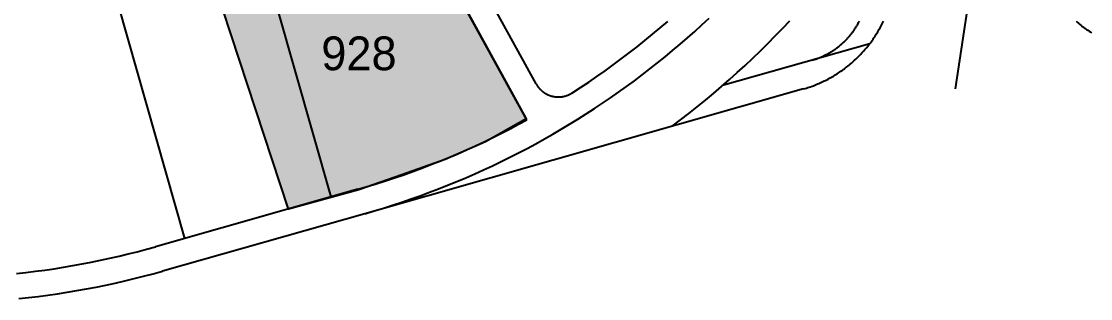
# Model space of a CAD drawing. Header units: metres. Extents: x 680594 to 684853, y 828874 to 830078.
# Drawn here: x 682151.9 to 682278.6, y 829483.5 to 829516.4 of the extents above; entities that cross this region are included whole.
import ezdxf
from ezdxf.enums import TextEntityAlignment as Align

# ---------------------------------------------------------------- set-up
doc = ezdxf.new("R2010")
doc.units = ezdxf.units.M
for name, color, linetype in [('PLOT_LINES', 7, 'Continuous'), ('PLOT_NUMBERS', 7, 'Continuous'), ('SELECTED_PLOTS', 3, 'Continuous')]:
    doc.layers.add(name, color=color, linetype=linetype)

msp = doc.modelspace()

# ---------------------------------------------------------------- hatches: boundary and pattern name
at = {"layer": 'SELECTED_PLOTS'}
h = msp.add_hatch(color=3, dxfattribs=at)
h.dxf.hatch_style = 1
h.paths.add_polyline_path([(682191.9, 829496.4), (682183.57, 829494.11), (682173.82, 829523.7), (682180.01, 829525.48), (682183.2, 829526.4), (682186.8, 829527.3), (682190.1, 829528.8), (682193.7, 829530.3), (682196.95, 829531.78), (682211.7, 829504.8), (682206.9, 829502.1), (682202.1, 829500), (682197, 829498.2)])

# ---------------------------------------------------------------- linework, layer by layer
at = {"layer": 'PLOT_LINES'}
for points in [[(682262.57, 829508.37), (682309.19, 829816.76)], [(682262.57, 829508.37), (682309.19, 829816.76)], [(682212.9, 829508.96), (682184.9, 829559.8)], [(682212.9, 829508.96), (682184.9, 829559.8)], [(682212.9, 829508.96), (682184.9, 829559.8)], [(682212.9, 829508.96), (682184.9, 829559.8)], [(682211.81, 829504.72), (682181.9, 829559.03)], [(682211.81, 829504.72), (682181.9, 829559.03)], [(682211.81, 829504.72), (682181.9, 829559.03)], [(682211.81, 829504.72), (682181.9, 829559.03)], [(682188.6, 829495.57), (682171.64, 829555.21)], [(682188.6, 829495.57), (682171.64, 829555.21)], [(682188.6, 829495.57), (682171.64, 829555.21)], [(682188.6, 829495.57), (682171.64, 829555.21)], [(682171.28, 829490.65), (682154.33, 829550.28)], [(682171.28, 829490.65), (682154.33, 829550.28)], [(682171.28, 829490.65), (682154.33, 829550.28)], [(682171.28, 829490.65), (682154.33, 829550.28)], [(682192.58, 829493.58), (682193.69, 829493.91), (682194.79, 829494.24), (682195.89, 829494.59), (682196.99, 829494.95), (682198.09, 829495.33), (682199.17, 829495.71), (682200.26, 829496.11), (682201.34, 829496.52), (682202.41, 829496.95), (682203.48, 829497.39), (682204.55, 829497.83), (682205.61, 829498.3), (682206.66, 829498.77), (682207.71, 829499.26), (682208.75, 829499.76), (682209.79, 829500.27), (682210.82, 829500.79), (682211.84, 829501.32), (682212.86, 829501.87), (682213.87, 829502.43), (682214.87, 829503), (682215.87, 829503.58), (682216.86, 829504.18), (682217.85, 829504.78), (682218.82, 829505.4), (682219.79, 829506.03), (682220.76, 829506.66), (682221.71, 829507.31), (682222.66, 829507.98), (682223.6, 829508.65), (682224.53, 829509.33), (682225.45, 829510.03), (682226.37, 829510.73), (682227.28, 829511.45), (682228.17, 829512.17), (682229.06, 829512.91), (682229.95, 829513.66), (682230.82, 829514.41), (682231.68, 829515.18), (682232.54, 829515.96), (682233.38, 829516.75)], [(682192.58, 829493.58), (682193.69, 829493.91), (682194.79, 829494.24), (682195.89, 829494.59), (682196.99, 829494.95), (682198.09, 829495.33), (682199.17, 829495.71), (682200.26, 829496.11), (682201.34, 829496.52), (682202.41, 829496.95), (682203.48, 829497.39), (682204.55, 829497.83), (682205.61, 829498.3), (682206.66, 829498.77), (682207.71, 829499.26), (682208.75, 829499.76), (682209.79, 829500.27), (682210.82, 829500.79), (682211.84, 829501.32), (682212.86, 829501.87), (682213.87, 829502.43), (682214.87, 829503), (682215.87, 829503.58), (682216.86, 829504.18), (682217.85, 829504.78), (682218.82, 829505.4), (682219.79, 829506.03), (682220.76, 829506.66), (682221.71, 829507.31), (682222.66, 829507.98), (682223.6, 829508.65), (682224.53, 829509.33), (682225.45, 829510.03), (682226.37, 829510.73), (682227.28, 829511.45), (682228.17, 829512.17), (682229.06, 829512.91), (682229.95, 829513.66), (682230.82, 829514.41), (682231.68, 829515.18), (682232.54, 829515.96), (682233.38, 829516.75)], [(682192.58, 829493.58), (682193.69, 829493.91), (682194.79, 829494.24), (682195.89, 829494.59), (682196.99, 829494.95), (682198.09, 829495.33), (682199.17, 829495.71), (682200.26, 829496.11), (682201.34, 829496.52), (682202.41, 829496.95), (682203.48, 829497.39), (682204.55, 829497.83), (682205.61, 829498.3), (682206.66, 829498.77), (682207.71, 829499.26), (682208.75, 829499.76), (682209.79, 829500.27), (682210.82, 829500.79), (682211.84, 829501.32), (682212.86, 829501.87), (682213.87, 829502.43), (682214.87, 829503), (682215.87, 829503.58), (682216.86, 829504.18), (682217.85, 829504.78), (682218.82, 829505.4), (682219.79, 829506.03), (682220.76, 829506.66), (682221.71, 829507.31), (682222.66, 829507.98), (682223.6, 829508.65), (682224.53, 829509.33), (682225.45, 829510.03), (682226.37, 829510.73), (682227.28, 829511.45), (682228.17, 829512.17), (682229.06, 829512.91), (682229.95, 829513.66), (682230.82, 829514.41), (682231.68, 829515.18), (682232.54, 829515.96), (682233.38, 829516.75)], [(682192.58, 829493.58), (682193.69, 829493.91), (682194.79, 829494.24), (682195.89, 829494.59), (682196.99, 829494.95), (682198.09, 829495.33), (682199.17, 829495.71), (682200.26, 829496.11), (682201.34, 829496.52), (682202.41, 829496.95), (682203.48, 829497.39), (682204.55, 829497.83), (682205.61, 829498.3), (682206.66, 829498.77), (682207.71, 829499.26), (682208.75, 829499.76), (682209.79, 829500.27), (682210.82, 829500.79), (682211.84, 829501.32), (682212.86, 829501.87), (682213.87, 829502.43), (682214.87, 829503), (682215.87, 829503.58), (682216.86, 829504.18), (682217.85, 829504.78), (682218.82, 829505.4), (682219.79, 829506.03), (682220.76, 829506.66), (682221.71, 829507.31), (682222.66, 829507.98), (682223.6, 829508.65), (682224.53, 829509.33), (682225.45, 829510.03), (682226.37, 829510.73), (682227.28, 829511.45), (682228.17, 829512.17), (682229.06, 829512.91), (682229.95, 829513.66), (682230.82, 829514.41), (682231.68, 829515.18), (682232.54, 829515.96), (682233.38, 829516.75)], [(682217.14, 829507.88), (682218.13, 829508.52), (682219.12, 829509.18), (682220.1, 829509.85), (682221.06, 829510.52), (682222.02, 829511.21), (682222.98, 829511.92), (682223.92, 829512.63), (682224.85, 829513.35), (682225.78, 829514.09), (682226.69, 829514.84), (682227.6, 829515.6), (682228.5, 829516.37)], [(682217.14, 829507.88), (682218.13, 829508.52), (682219.12, 829509.18), (682220.1, 829509.85), (682221.06, 829510.52), (682222.02, 829511.21), (682222.98, 829511.92), (682223.92, 829512.63), (682224.85, 829513.35), (682225.78, 829514.09), (682226.69, 829514.84), (682227.6, 829515.6), (682228.5, 829516.37)], [(682217.14, 829507.88), (682218.13, 829508.52), (682219.12, 829509.18), (682220.1, 829509.85), (682221.06, 829510.52), (682222.02, 829511.21), (682222.98, 829511.92), (682223.92, 829512.63), (682224.85, 829513.35), (682225.78, 829514.09), (682226.69, 829514.84), (682227.6, 829515.6), (682228.5, 829516.37)], [(682217.14, 829507.88), (682218.13, 829508.52), (682219.12, 829509.18), (682220.1, 829509.85), (682221.06, 829510.52), (682222.02, 829511.21), (682222.98, 829511.92), (682223.92, 829512.63), (682224.85, 829513.35), (682225.78, 829514.09), (682226.69, 829514.84), (682227.6, 829515.6), (682228.5, 829516.37)], [(682229.02, 829503.95), (682230.01, 829504.7), (682231, 829505.47), (682231.98, 829506.25), (682232.95, 829507.03), (682233.91, 829507.84), (682234.86, 829508.65), (682235.8, 829509.47), (682236.73, 829510.31), (682237.65, 829511.15), (682238.56, 829512.01), (682239.46, 829512.88), (682240.35, 829513.75), (682241.23, 829514.64), (682242.1, 829515.54), (682242.96, 829516.45)], [(682229.02, 829503.95), (682230.01, 829504.7), (682231, 829505.47), (682231.98, 829506.25), (682232.95, 829507.03), (682233.91, 829507.84), (682234.86, 829508.65), (682235.8, 829509.47), (682236.73, 829510.31), (682237.65, 829511.15), (682238.56, 829512.01), (682239.46, 829512.88), (682240.35, 829513.75), (682241.23, 829514.64), (682242.1, 829515.54), (682242.96, 829516.45)], [(682229.02, 829503.95), (682230.01, 829504.7), (682231, 829505.47), (682231.98, 829506.25), (682232.95, 829507.03), (682233.91, 829507.84), (682234.86, 829508.65), (682235.8, 829509.47), (682236.73, 829510.31), (682237.65, 829511.15), (682238.56, 829512.01), (682239.46, 829512.88), (682240.35, 829513.75), (682241.23, 829514.64), (682242.1, 829515.54), (682242.96, 829516.45)], [(682229.02, 829503.95), (682230.01, 829504.7), (682231, 829505.47), (682231.98, 829506.25), (682232.95, 829507.03), (682233.91, 829507.84), (682234.86, 829508.65), (682235.8, 829509.47), (682236.73, 829510.31), (682237.65, 829511.15), (682238.56, 829512.01), (682239.46, 829512.88), (682240.35, 829513.75), (682241.23, 829514.64), (682242.1, 829515.54), (682242.96, 829516.45)], [(682244.58, 829508.37), (682244.75, 829508.42), (682244.91, 829508.47), (682245.08, 829508.52), (682245.25, 829508.58), (682245.41, 829508.63), (682245.58, 829508.69), (682245.74, 829508.75), (682245.91, 829508.82), (682246.07, 829508.88), (682246.23, 829508.95), (682246.39, 829509.01), (682246.55, 829509.08), (682246.71, 829509.16), (682246.87, 829509.23), (682247.03, 829509.31), (682247.19, 829509.38), (682247.34, 829509.46), (682247.5, 829509.54), (682247.65, 829509.63), (682247.8, 829509.71), (682247.96, 829509.8), (682248.11, 829509.89), (682248.26, 829509.98), (682248.41, 829510.07), (682248.56, 829510.16), (682248.7, 829510.26), (682248.85, 829510.35), (682248.99, 829510.45), (682249.14, 829510.55), (682249.28, 829510.65), (682249.42, 829510.76), (682249.56, 829510.86), (682249.7, 829510.97), (682249.84, 829511.08), (682249.97, 829511.19), (682250.11, 829511.3), (682250.24, 829511.41), (682250.37, 829511.53), (682250.5, 829511.64), (682250.63, 829511.76), (682250.76, 829511.88), (682250.89, 829512), (682251.01, 829512.12), (682251.14, 829512.25), (682251.26, 829512.37), (682251.38, 829512.5), (682251.5, 829512.63), (682251.62, 829512.76), (682251.73, 829512.89), (682251.85, 829513.02), (682251.96, 829513.15), (682252.07, 829513.29), (682252.18, 829513.42), (682252.29, 829513.56), (682252.4, 829513.7), (682252.51, 829513.84), (682252.61, 829513.98), (682252.71, 829514.12), (682252.81, 829514.26), (682252.91, 829514.41), (682253.01, 829514.55), (682253.1, 829514.7), (682253.2, 829514.85), (682253.29, 829515), (682253.38, 829515.15), (682253.47, 829515.3), (682253.55, 829515.45), (682253.64, 829515.6), (682253.72, 829515.76), (682253.8, 829515.91), (682253.88, 829516.07), (682253.96, 829516.23), (682254.04, 829516.38)], [(682244.58, 829508.37), (682244.75, 829508.42), (682244.91, 829508.47), (682245.08, 829508.52), (682245.25, 829508.58), (682245.41, 829508.63), (682245.58, 829508.69), (682245.74, 829508.75), (682245.91, 829508.82), (682246.07, 829508.88), (682246.23, 829508.95), (682246.39, 829509.01), (682246.55, 829509.08), (682246.71, 829509.16), (682246.87, 829509.23), (682247.03, 829509.31), (682247.19, 829509.38), (682247.34, 829509.46), (682247.5, 829509.54), (682247.65, 829509.63), (682247.8, 829509.71), (682247.96, 829509.8), (682248.11, 829509.89), (682248.26, 829509.98), (682248.41, 829510.07), (682248.56, 829510.16), (682248.7, 829510.26), (682248.85, 829510.35), (682248.99, 829510.45), (682249.14, 829510.55), (682249.28, 829510.65), (682249.42, 829510.76), (682249.56, 829510.86), (682249.7, 829510.97), (682249.84, 829511.08), (682249.97, 829511.19), (682250.11, 829511.3), (682250.24, 829511.41), (682250.37, 829511.53), (682250.5, 829511.64), (682250.63, 829511.76), (682250.76, 829511.88), (682250.89, 829512), (682251.01, 829512.12), (682251.14, 829512.25), (682251.26, 829512.37), (682251.38, 829512.5), (682251.5, 829512.63), (682251.62, 829512.76), (682251.73, 829512.89), (682251.85, 829513.02), (682251.96, 829513.15), (682252.07, 829513.29), (682252.18, 829513.42), (682252.29, 829513.56), (682252.4, 829513.7), (682252.51, 829513.84), (682252.61, 829513.98), (682252.71, 829514.12), (682252.81, 829514.26), (682252.91, 829514.41), (682253.01, 829514.55), (682253.1, 829514.7), (682253.2, 829514.85), (682253.29, 829515), (682253.38, 829515.15), (682253.47, 829515.3), (682253.55, 829515.45), (682253.64, 829515.6), (682253.72, 829515.76), (682253.8, 829515.91), (682253.88, 829516.07), (682253.96, 829516.23), (682254.04, 829516.38)], [(682244.58, 829508.37), (682244.75, 829508.42), (682244.91, 829508.47), (682245.08, 829508.52), (682245.25, 829508.58), (682245.41, 829508.63), (682245.58, 829508.69), (682245.74, 829508.75), (682245.91, 829508.82), (682246.07, 829508.88), (682246.23, 829508.95), (682246.39, 829509.01), (682246.55, 829509.08), (682246.71, 829509.16), (682246.87, 829509.23), (682247.03, 829509.31), (682247.19, 829509.38), (682247.34, 829509.46), (682247.5, 829509.54), (682247.65, 829509.63), (682247.8, 829509.71), (682247.96, 829509.8), (682248.11, 829509.89), (682248.26, 829509.98), (682248.41, 829510.07), (682248.56, 829510.16), (682248.7, 829510.26), (682248.85, 829510.35), (682248.99, 829510.45), (682249.14, 829510.55), (682249.28, 829510.65), (682249.42, 829510.76), (682249.56, 829510.86), (682249.7, 829510.97), (682249.84, 829511.08), (682249.97, 829511.19), (682250.11, 829511.3), (682250.24, 829511.41), (682250.37, 829511.53), (682250.5, 829511.64), (682250.63, 829511.76), (682250.76, 829511.88), (682250.89, 829512), (682251.01, 829512.12), (682251.14, 829512.25), (682251.26, 829512.37), (682251.38, 829512.5), (682251.5, 829512.63), (682251.62, 829512.76), (682251.73, 829512.89), (682251.85, 829513.02), (682251.96, 829513.15), (682252.07, 829513.29), (682252.18, 829513.42), (682252.29, 829513.56), (682252.4, 829513.7), (682252.51, 829513.84), (682252.61, 829513.98), (682252.71, 829514.12), (682252.81, 829514.26), (682252.91, 829514.41), (682253.01, 829514.55), (682253.1, 829514.7), (682253.2, 829514.85), (682253.29, 829515), (682253.38, 829515.15), (682253.47, 829515.3), (682253.55, 829515.45), (682253.64, 829515.6), (682253.72, 829515.76), (682253.8, 829515.91), (682253.88, 829516.07), (682253.96, 829516.23), (682254.04, 829516.38)], [(682244.58, 829508.37), (682244.75, 829508.42), (682244.91, 829508.47), (682245.08, 829508.52), (682245.25, 829508.58), (682245.41, 829508.63), (682245.58, 829508.69), (682245.74, 829508.75), (682245.91, 829508.82), (682246.07, 829508.88), (682246.23, 829508.95), (682246.39, 829509.01), (682246.55, 829509.08), (682246.71, 829509.16), (682246.87, 829509.23), (682247.03, 829509.31), (682247.19, 829509.38), (682247.34, 829509.46), (682247.5, 829509.54), (682247.65, 829509.63), (682247.8, 829509.71), (682247.96, 829509.8), (682248.11, 829509.89), (682248.26, 829509.98), (682248.41, 829510.07), (682248.56, 829510.16), (682248.7, 829510.26), (682248.85, 829510.35), (682248.99, 829510.45), (682249.14, 829510.55), (682249.28, 829510.65), (682249.42, 829510.76), (682249.56, 829510.86), (682249.7, 829510.97), (682249.84, 829511.08), (682249.97, 829511.19), (682250.11, 829511.3), (682250.24, 829511.41), (682250.37, 829511.53), (682250.5, 829511.64), (682250.63, 829511.76), (682250.76, 829511.88), (682250.89, 829512), (682251.01, 829512.12), (682251.14, 829512.25), (682251.26, 829512.37), (682251.38, 829512.5), (682251.5, 829512.63), (682251.62, 829512.76), (682251.73, 829512.89), (682251.85, 829513.02), (682251.96, 829513.15), (682252.07, 829513.29), (682252.18, 829513.42), (682252.29, 829513.56), (682252.4, 829513.7), (682252.51, 829513.84), (682252.61, 829513.98), (682252.71, 829514.12), (682252.81, 829514.26), (682252.91, 829514.41), (682253.01, 829514.55), (682253.1, 829514.7), (682253.2, 829514.85), (682253.29, 829515), (682253.38, 829515.15), (682253.47, 829515.3), (682253.55, 829515.45), (682253.64, 829515.6), (682253.72, 829515.76), (682253.8, 829515.91), (682253.88, 829516.07), (682253.96, 829516.23), (682254.04, 829516.38)], [(682245.62, 829511.78), (682245.72, 829511.81), (682245.82, 829511.84), (682245.92, 829511.88), (682246.02, 829511.91), (682246.12, 829511.94), (682246.22, 829511.98), (682246.31, 829512.01), (682246.41, 829512.05), (682246.51, 829512.09), (682246.61, 829512.13), (682246.7, 829512.17), (682246.8, 829512.21), (682246.9, 829512.26), (682246.99, 829512.3), (682247.09, 829512.35), (682247.18, 829512.39), (682247.27, 829512.44), (682247.37, 829512.49), (682247.46, 829512.54), (682247.55, 829512.59), (682247.64, 829512.64), (682247.73, 829512.69), (682247.82, 829512.75), (682247.91, 829512.8), (682248, 829512.86), (682248.09, 829512.91), (682248.18, 829512.97), (682248.26, 829513.03), (682248.35, 829513.09), (682248.44, 829513.15), (682248.52, 829513.22), (682248.6, 829513.28), (682248.69, 829513.34), (682248.77, 829513.41), (682248.85, 829513.47), (682248.93, 829513.54), (682249.01, 829513.61), (682249.09, 829513.68), (682249.17, 829513.75), (682249.25, 829513.82), (682249.32, 829513.89), (682249.4, 829513.96), (682249.48, 829514.04), (682249.55, 829514.11), (682249.62, 829514.18), (682249.7, 829514.26), (682249.77, 829514.34), (682249.84, 829514.42), (682249.91, 829514.49), (682249.98, 829514.57), (682250.05, 829514.65), (682250.11, 829514.73), (682250.18, 829514.82), (682250.24, 829514.9), (682250.31, 829514.98), (682250.37, 829515.06), (682250.43, 829515.15), (682250.5, 829515.23), (682250.56, 829515.32), (682250.61, 829515.41), (682250.67, 829515.49), (682250.73, 829515.58), (682250.79, 829515.67), (682250.84, 829515.76), (682250.9, 829515.85), (682250.95, 829515.94), (682251, 829516.03), (682251.05, 829516.12), (682251.1, 829516.22), (682251.15, 829516.31), (682251.2, 829516.4)], [(682245.62, 829511.78), (682245.72, 829511.81), (682245.82, 829511.84), (682245.92, 829511.88), (682246.02, 829511.91), (682246.12, 829511.94), (682246.22, 829511.98), (682246.31, 829512.01), (682246.41, 829512.05), (682246.51, 829512.09), (682246.61, 829512.13), (682246.7, 829512.17), (682246.8, 829512.21), (682246.9, 829512.26), (682246.99, 829512.3), (682247.09, 829512.35), (682247.18, 829512.39), (682247.27, 829512.44), (682247.37, 829512.49), (682247.46, 829512.54), (682247.55, 829512.59), (682247.64, 829512.64), (682247.73, 829512.69), (682247.82, 829512.75), (682247.91, 829512.8), (682248, 829512.86), (682248.09, 829512.91), (682248.18, 829512.97), (682248.26, 829513.03), (682248.35, 829513.09), (682248.44, 829513.15), (682248.52, 829513.22), (682248.6, 829513.28), (682248.69, 829513.34), (682248.77, 829513.41), (682248.85, 829513.47), (682248.93, 829513.54), (682249.01, 829513.61), (682249.09, 829513.68), (682249.17, 829513.75), (682249.25, 829513.82), (682249.32, 829513.89), (682249.4, 829513.96), (682249.48, 829514.04), (682249.55, 829514.11), (682249.62, 829514.18), (682249.7, 829514.26), (682249.77, 829514.34), (682249.84, 829514.42), (682249.91, 829514.49), (682249.98, 829514.57), (682250.05, 829514.65), (682250.11, 829514.73), (682250.18, 829514.82), (682250.24, 829514.9), (682250.31, 829514.98), (682250.37, 829515.06), (682250.43, 829515.15), (682250.5, 829515.23), (682250.56, 829515.32), (682250.61, 829515.41), (682250.67, 829515.49), (682250.73, 829515.58), (682250.79, 829515.67), (682250.84, 829515.76), (682250.9, 829515.85), (682250.95, 829515.94), (682251, 829516.03), (682251.05, 829516.12), (682251.1, 829516.22), (682251.15, 829516.31), (682251.2, 829516.4)], [(682245.62, 829511.78), (682245.72, 829511.81), (682245.82, 829511.84), (682245.92, 829511.88), (682246.02, 829511.91), (682246.12, 829511.94), (682246.22, 829511.98), (682246.31, 829512.01), (682246.41, 829512.05), (682246.51, 829512.09), (682246.61, 829512.13), (682246.7, 829512.17), (682246.8, 829512.21), (682246.9, 829512.26), (682246.99, 829512.3), (682247.09, 829512.35), (682247.18, 829512.39), (682247.27, 829512.44), (682247.37, 829512.49), (682247.46, 829512.54), (682247.55, 829512.59), (682247.64, 829512.64), (682247.73, 829512.69), (682247.82, 829512.75), (682247.91, 829512.8), (682248, 829512.86), (682248.09, 829512.91), (682248.18, 829512.97), (682248.26, 829513.03), (682248.35, 829513.09), (682248.44, 829513.15), (682248.52, 829513.22), (682248.6, 829513.28), (682248.69, 829513.34), (682248.77, 829513.41), (682248.85, 829513.47), (682248.93, 829513.54), (682249.01, 829513.61), (682249.09, 829513.68), (682249.17, 829513.75), (682249.25, 829513.82), (682249.32, 829513.89), (682249.4, 829513.96), (682249.48, 829514.04), (682249.55, 829514.11), (682249.62, 829514.18), (682249.7, 829514.26), (682249.77, 829514.34), (682249.84, 829514.42), (682249.91, 829514.49), (682249.98, 829514.57), (682250.05, 829514.65), (682250.11, 829514.73), (682250.18, 829514.82), (682250.24, 829514.9), (682250.31, 829514.98), (682250.37, 829515.06), (682250.43, 829515.15), (682250.5, 829515.23), (682250.56, 829515.32), (682250.61, 829515.41), (682250.67, 829515.49), (682250.73, 829515.58), (682250.79, 829515.67), (682250.84, 829515.76), (682250.9, 829515.85), (682250.95, 829515.94), (682251, 829516.03), (682251.05, 829516.12), (682251.1, 829516.22), (682251.15, 829516.31), (682251.2, 829516.4)], [(682245.62, 829511.78), (682245.72, 829511.81), (682245.82, 829511.84), (682245.92, 829511.88), (682246.02, 829511.91), (682246.12, 829511.94), (682246.22, 829511.98), (682246.31, 829512.01), (682246.41, 829512.05), (682246.51, 829512.09), (682246.61, 829512.13), (682246.7, 829512.17), (682246.8, 829512.21), (682246.9, 829512.26), (682246.99, 829512.3), (682247.09, 829512.35), (682247.18, 829512.39), (682247.27, 829512.44), (682247.37, 829512.49), (682247.46, 829512.54), (682247.55, 829512.59), (682247.64, 829512.64), (682247.73, 829512.69), (682247.82, 829512.75), (682247.91, 829512.8), (682248, 829512.86), (682248.09, 829512.91), (682248.18, 829512.97), (682248.26, 829513.03), (682248.35, 829513.09), (682248.44, 829513.15), (682248.52, 829513.22), (682248.6, 829513.28), (682248.69, 829513.34), (682248.77, 829513.41), (682248.85, 829513.47), (682248.93, 829513.54), (682249.01, 829513.61), (682249.09, 829513.68), (682249.17, 829513.75), (682249.25, 829513.82), (682249.32, 829513.89), (682249.4, 829513.96), (682249.48, 829514.04), (682249.55, 829514.11), (682249.62, 829514.18), (682249.7, 829514.26), (682249.77, 829514.34), (682249.84, 829514.42), (682249.91, 829514.49), (682249.98, 829514.57), (682250.05, 829514.65), (682250.11, 829514.73), (682250.18, 829514.82), (682250.24, 829514.9), (682250.31, 829514.98), (682250.37, 829515.06), (682250.43, 829515.15), (682250.5, 829515.23), (682250.56, 829515.32), (682250.61, 829515.41), (682250.67, 829515.49), (682250.73, 829515.58), (682250.79, 829515.67), (682250.84, 829515.76), (682250.9, 829515.85), (682250.95, 829515.94), (682251, 829516.03), (682251.05, 829516.12), (682251.1, 829516.22), (682251.15, 829516.31), (682251.2, 829516.4)], [(682276.88, 829516.38), (682277.01, 829516.27), (682277.15, 829516.15), (682277.28, 829516.04), (682277.42, 829515.93), (682277.56, 829515.82), (682277.7, 829515.72), (682277.84, 829515.61), (682277.98, 829515.51), (682278.12, 829515.41), (682278.27, 829515.31), (682278.41, 829515.21), (682278.56, 829515.12), (682278.71, 829515.02)], [(682276.88, 829516.38), (682277.01, 829516.27), (682277.15, 829516.15), (682277.28, 829516.04), (682277.42, 829515.93), (682277.56, 829515.82), (682277.7, 829515.72), (682277.84, 829515.61), (682277.98, 829515.51), (682278.12, 829515.41), (682278.27, 829515.31), (682278.41, 829515.21), (682278.56, 829515.12), (682278.71, 829515.02)], [(682252.42, 829513.72), (682234.99, 829508.76)], [(682244.58, 829508.37), (682192.58, 829493.58)], [(682244.58, 829508.37), (682192.58, 829493.58)], [(682244.58, 829508.37), (682192.58, 829493.58)], [(682244.58, 829508.37), (682192.58, 829493.58)], [(682212.9, 829508.96), (682212.92, 829508.93), (682212.93, 829508.9), (682212.95, 829508.87), (682212.97, 829508.84), (682212.99, 829508.81), (682213.01, 829508.78), (682213.03, 829508.75), (682213.05, 829508.73), (682213.07, 829508.7), (682213.09, 829508.67), (682213.11, 829508.64), (682213.13, 829508.61), (682213.15, 829508.58), (682213.17, 829508.56), (682213.19, 829508.53), (682213.22, 829508.5), (682213.24, 829508.47), (682213.26, 829508.45), (682213.28, 829508.42), (682213.31, 829508.4), (682213.33, 829508.37), (682213.35, 829508.34), (682213.38, 829508.32), (682213.4, 829508.29), (682213.43, 829508.27), (682213.45, 829508.24), (682213.48, 829508.22), (682213.5, 829508.2), (682213.53, 829508.17), (682213.56, 829508.15), (682213.58, 829508.13), (682213.61, 829508.1), (682213.64, 829508.08), (682213.66, 829508.06), (682213.69, 829508.04), (682213.72, 829508.02), (682213.75, 829508), (682213.78, 829507.98), (682213.81, 829507.96), (682213.83, 829507.94), (682213.86, 829507.92), (682213.89, 829507.9), (682213.92, 829507.88), (682213.95, 829507.86), (682213.98, 829507.84), (682214.01, 829507.82), (682214.04, 829507.81), (682214.07, 829507.79), (682214.1, 829507.77), (682214.13, 829507.75), (682214.17, 829507.74), (682214.2, 829507.72), (682214.23, 829507.71), (682214.26, 829507.69), (682214.29, 829507.68), (682214.32, 829507.66), (682214.36, 829507.65), (682214.39, 829507.64), (682214.42, 829507.62), (682214.45, 829507.61), (682214.49, 829507.6), (682214.52, 829507.59), (682214.55, 829507.57), (682214.59, 829507.56), (682214.62, 829507.55), (682214.65, 829507.54), (682214.69, 829507.53), (682214.72, 829507.52), (682214.75, 829507.51), (682214.79, 829507.5), (682214.82, 829507.5), (682214.86, 829507.49), (682214.89, 829507.48), (682214.92, 829507.47), (682214.96, 829507.47), (682214.99, 829507.46), (682215.03, 829507.45), (682215.06, 829507.45), (682215.1, 829507.44), (682215.13, 829507.44), (682215.17, 829507.43), (682215.2, 829507.43), (682215.24, 829507.43), (682215.27, 829507.42), (682215.31, 829507.42), (682215.34, 829507.42), (682215.37, 829507.42), (682215.41, 829507.41), (682215.45, 829507.41), (682215.48, 829507.41), (682215.52, 829507.41), (682215.55, 829507.41), (682215.59, 829507.41), (682215.62, 829507.41), (682215.66, 829507.41), (682215.69, 829507.42), (682215.73, 829507.42), (682215.76, 829507.42), (682215.8, 829507.42), (682215.83, 829507.43), (682215.86, 829507.43), (682215.9, 829507.43), (682215.93, 829507.44), (682215.97, 829507.44), (682216, 829507.45), (682216.04, 829507.45), (682216.07, 829507.46), (682216.11, 829507.47), (682216.14, 829507.47), (682216.18, 829507.48), (682216.21, 829507.49), (682216.24, 829507.5), (682216.28, 829507.51), (682216.31, 829507.52), (682216.35, 829507.52), (682216.38, 829507.53), (682216.41, 829507.54), (682216.45, 829507.56), (682216.48, 829507.57), (682216.51, 829507.58), (682216.55, 829507.59), (682216.58, 829507.6), (682216.61, 829507.61), (682216.64, 829507.63), (682216.68, 829507.64), (682216.71, 829507.65), (682216.74, 829507.67), (682216.77, 829507.68), (682216.8, 829507.7), (682216.84, 829507.71), (682216.87, 829507.73), (682216.9, 829507.74), (682216.93, 829507.76), (682216.96, 829507.78), (682216.99, 829507.79), (682217.02, 829507.81), (682217.05, 829507.83), (682217.08, 829507.85), (682217.11, 829507.86), (682217.14, 829507.88)], [(682212.9, 829508.96), (682212.92, 829508.93), (682212.93, 829508.9), (682212.95, 829508.87), (682212.97, 829508.84), (682212.99, 829508.81), (682213.01, 829508.78), (682213.03, 829508.75), (682213.05, 829508.73), (682213.07, 829508.7), (682213.09, 829508.67), (682213.11, 829508.64), (682213.13, 829508.61), (682213.15, 829508.58), (682213.17, 829508.56), (682213.19, 829508.53), (682213.22, 829508.5), (682213.24, 829508.47), (682213.26, 829508.45), (682213.28, 829508.42), (682213.31, 829508.4), (682213.33, 829508.37), (682213.35, 829508.34), (682213.38, 829508.32), (682213.4, 829508.29), (682213.43, 829508.27), (682213.45, 829508.24), (682213.48, 829508.22), (682213.5, 829508.2), (682213.53, 829508.17), (682213.56, 829508.15), (682213.58, 829508.13), (682213.61, 829508.1), (682213.64, 829508.08), (682213.66, 829508.06), (682213.69, 829508.04), (682213.72, 829508.02), (682213.75, 829508), (682213.78, 829507.98), (682213.81, 829507.96), (682213.83, 829507.94), (682213.86, 829507.92), (682213.89, 829507.9), (682213.92, 829507.88), (682213.95, 829507.86), (682213.98, 829507.84), (682214.01, 829507.82), (682214.04, 829507.81), (682214.07, 829507.79), (682214.1, 829507.77), (682214.13, 829507.75), (682214.17, 829507.74), (682214.2, 829507.72), (682214.23, 829507.71), (682214.26, 829507.69), (682214.29, 829507.68), (682214.32, 829507.66), (682214.36, 829507.65), (682214.39, 829507.64), (682214.42, 829507.62), (682214.45, 829507.61), (682214.49, 829507.6), (682214.52, 829507.59), (682214.55, 829507.57), (682214.59, 829507.56), (682214.62, 829507.55), (682214.65, 829507.54), (682214.69, 829507.53), (682214.72, 829507.52), (682214.75, 829507.51), (682214.79, 829507.5), (682214.82, 829507.5), (682214.86, 829507.49), (682214.89, 829507.48), (682214.92, 829507.47), (682214.96, 829507.47), (682214.99, 829507.46), (682215.03, 829507.45), (682215.06, 829507.45), (682215.1, 829507.44), (682215.13, 829507.44), (682215.17, 829507.43), (682215.2, 829507.43), (682215.24, 829507.43), (682215.27, 829507.42), (682215.31, 829507.42), (682215.34, 829507.42), (682215.37, 829507.42), (682215.41, 829507.41), (682215.45, 829507.41), (682215.48, 829507.41), (682215.52, 829507.41), (682215.55, 829507.41), (682215.59, 829507.41), (682215.62, 829507.41), (682215.66, 829507.41), (682215.69, 829507.42), (682215.73, 829507.42), (682215.76, 829507.42), (682215.8, 829507.42), (682215.83, 829507.43), (682215.86, 829507.43), (682215.9, 829507.43), (682215.93, 829507.44), (682215.97, 829507.44), (682216, 829507.45), (682216.04, 829507.45), (682216.07, 829507.46), (682216.11, 829507.47), (682216.14, 829507.47), (682216.18, 829507.48), (682216.21, 829507.49), (682216.24, 829507.5), (682216.28, 829507.51), (682216.31, 829507.52), (682216.35, 829507.52), (682216.38, 829507.53), (682216.41, 829507.54), (682216.45, 829507.56), (682216.48, 829507.57), (682216.51, 829507.58), (682216.55, 829507.59), (682216.58, 829507.6), (682216.61, 829507.61), (682216.64, 829507.63), (682216.68, 829507.64), (682216.71, 829507.65), (682216.74, 829507.67), (682216.77, 829507.68), (682216.8, 829507.7), (682216.84, 829507.71), (682216.87, 829507.73), (682216.9, 829507.74), (682216.93, 829507.76), (682216.96, 829507.78), (682216.99, 829507.79), (682217.02, 829507.81), (682217.05, 829507.83), (682217.08, 829507.85), (682217.11, 829507.86), (682217.14, 829507.88)], [(682212.9, 829508.96), (682212.92, 829508.93), (682212.93, 829508.9), (682212.95, 829508.87), (682212.97, 829508.84), (682212.99, 829508.81), (682213.01, 829508.78), (682213.03, 829508.75), (682213.05, 829508.73), (682213.07, 829508.7), (682213.09, 829508.67), (682213.11, 829508.64), (682213.13, 829508.61), (682213.15, 829508.58), (682213.17, 829508.56), (682213.19, 829508.53), (682213.22, 829508.5), (682213.24, 829508.47), (682213.26, 829508.45), (682213.28, 829508.42), (682213.31, 829508.4), (682213.33, 829508.37), (682213.35, 829508.34), (682213.38, 829508.32), (682213.4, 829508.29), (682213.43, 829508.27), (682213.45, 829508.24), (682213.48, 829508.22), (682213.5, 829508.2), (682213.53, 829508.17), (682213.56, 829508.15), (682213.58, 829508.13), (682213.61, 829508.1), (682213.64, 829508.08), (682213.66, 829508.06), (682213.69, 829508.04), (682213.72, 829508.02), (682213.75, 829508), (682213.78, 829507.98), (682213.81, 829507.96), (682213.83, 829507.94), (682213.86, 829507.92), (682213.89, 829507.9), (682213.92, 829507.88), (682213.95, 829507.86), (682213.98, 829507.84), (682214.01, 829507.82), (682214.04, 829507.81), (682214.07, 829507.79), (682214.1, 829507.77), (682214.13, 829507.75), (682214.17, 829507.74), (682214.2, 829507.72), (682214.23, 829507.71), (682214.26, 829507.69), (682214.29, 829507.68), (682214.32, 829507.66), (682214.36, 829507.65), (682214.39, 829507.64), (682214.42, 829507.62), (682214.45, 829507.61), (682214.49, 829507.6), (682214.52, 829507.59), (682214.55, 829507.57), (682214.59, 829507.56), (682214.62, 829507.55), (682214.65, 829507.54), (682214.69, 829507.53), (682214.72, 829507.52), (682214.75, 829507.51), (682214.79, 829507.5), (682214.82, 829507.5), (682214.86, 829507.49), (682214.89, 829507.48), (682214.92, 829507.47), (682214.96, 829507.47), (682214.99, 829507.46), (682215.03, 829507.45), (682215.06, 829507.45), (682215.1, 829507.44), (682215.13, 829507.44), (682215.17, 829507.43), (682215.2, 829507.43), (682215.24, 829507.43), (682215.27, 829507.42), (682215.31, 829507.42), (682215.34, 829507.42), (682215.37, 829507.42), (682215.41, 829507.41), (682215.45, 829507.41), (682215.48, 829507.41), (682215.52, 829507.41), (682215.55, 829507.41), (682215.59, 829507.41), (682215.62, 829507.41), (682215.66, 829507.41), (682215.69, 829507.42), (682215.73, 829507.42), (682215.76, 829507.42), (682215.8, 829507.42), (682215.83, 829507.43), (682215.86, 829507.43), (682215.9, 829507.43), (682215.93, 829507.44), (682215.97, 829507.44), (682216, 829507.45), (682216.04, 829507.45), (682216.07, 829507.46), (682216.11, 829507.47), (682216.14, 829507.47), (682216.18, 829507.48), (682216.21, 829507.49), (682216.24, 829507.5), (682216.28, 829507.51), (682216.31, 829507.52), (682216.35, 829507.52), (682216.38, 829507.53), (682216.41, 829507.54), (682216.45, 829507.56), (682216.48, 829507.57), (682216.51, 829507.58), (682216.55, 829507.59), (682216.58, 829507.6), (682216.61, 829507.61), (682216.64, 829507.63), (682216.68, 829507.64), (682216.71, 829507.65), (682216.74, 829507.67), (682216.77, 829507.68), (682216.8, 829507.7), (682216.84, 829507.71), (682216.87, 829507.73), (682216.9, 829507.74), (682216.93, 829507.76), (682216.96, 829507.78), (682216.99, 829507.79), (682217.02, 829507.81), (682217.05, 829507.83), (682217.08, 829507.85), (682217.11, 829507.86), (682217.14, 829507.88)], [(682212.9, 829508.96), (682212.92, 829508.93), (682212.93, 829508.9), (682212.95, 829508.87), (682212.97, 829508.84), (682212.99, 829508.81), (682213.01, 829508.78), (682213.03, 829508.75), (682213.05, 829508.73), (682213.07, 829508.7), (682213.09, 829508.67), (682213.11, 829508.64), (682213.13, 829508.61), (682213.15, 829508.58), (682213.17, 829508.56), (682213.19, 829508.53), (682213.22, 829508.5), (682213.24, 829508.47), (682213.26, 829508.45), (682213.28, 829508.42), (682213.31, 829508.4), (682213.33, 829508.37), (682213.35, 829508.34), (682213.38, 829508.32), (682213.4, 829508.29), (682213.43, 829508.27), (682213.45, 829508.24), (682213.48, 829508.22), (682213.5, 829508.2), (682213.53, 829508.17), (682213.56, 829508.15), (682213.58, 829508.13), (682213.61, 829508.1), (682213.64, 829508.08), (682213.66, 829508.06), (682213.69, 829508.04), (682213.72, 829508.02), (682213.75, 829508), (682213.78, 829507.98), (682213.81, 829507.96), (682213.83, 829507.94), (682213.86, 829507.92), (682213.89, 829507.9), (682213.92, 829507.88), (682213.95, 829507.86), (682213.98, 829507.84), (682214.01, 829507.82), (682214.04, 829507.81), (682214.07, 829507.79), (682214.1, 829507.77), (682214.13, 829507.75), (682214.17, 829507.74), (682214.2, 829507.72), (682214.23, 829507.71), (682214.26, 829507.69), (682214.29, 829507.68), (682214.32, 829507.66), (682214.36, 829507.65), (682214.39, 829507.64), (682214.42, 829507.62), (682214.45, 829507.61), (682214.49, 829507.6), (682214.52, 829507.59), (682214.55, 829507.57), (682214.59, 829507.56), (682214.62, 829507.55), (682214.65, 829507.54), (682214.69, 829507.53), (682214.72, 829507.52), (682214.75, 829507.51), (682214.79, 829507.5), (682214.82, 829507.5), (682214.86, 829507.49), (682214.89, 829507.48), (682214.92, 829507.47), (682214.96, 829507.47), (682214.99, 829507.46), (682215.03, 829507.45), (682215.06, 829507.45), (682215.1, 829507.44), (682215.13, 829507.44), (682215.17, 829507.43), (682215.2, 829507.43), (682215.24, 829507.43), (682215.27, 829507.42), (682215.31, 829507.42), (682215.34, 829507.42), (682215.37, 829507.42), (682215.41, 829507.41), (682215.45, 829507.41), (682215.48, 829507.41), (682215.52, 829507.41), (682215.55, 829507.41), (682215.59, 829507.41), (682215.62, 829507.41), (682215.66, 829507.41), (682215.69, 829507.42), (682215.73, 829507.42), (682215.76, 829507.42), (682215.8, 829507.42), (682215.83, 829507.43), (682215.86, 829507.43), (682215.9, 829507.43), (682215.93, 829507.44), (682215.97, 829507.44), (682216, 829507.45), (682216.04, 829507.45), (682216.07, 829507.46), (682216.11, 829507.47), (682216.14, 829507.47), (682216.18, 829507.48), (682216.21, 829507.49), (682216.24, 829507.5), (682216.28, 829507.51), (682216.31, 829507.52), (682216.35, 829507.52), (682216.38, 829507.53), (682216.41, 829507.54), (682216.45, 829507.56), (682216.48, 829507.57), (682216.51, 829507.58), (682216.55, 829507.59), (682216.58, 829507.6), (682216.61, 829507.61), (682216.64, 829507.63), (682216.68, 829507.64), (682216.71, 829507.65), (682216.74, 829507.67), (682216.77, 829507.68), (682216.8, 829507.7), (682216.84, 829507.71), (682216.87, 829507.73), (682216.9, 829507.74), (682216.93, 829507.76), (682216.96, 829507.78), (682216.99, 829507.79), (682217.02, 829507.81), (682217.05, 829507.83), (682217.08, 829507.85), (682217.11, 829507.86), (682217.14, 829507.88)], [(682191.76, 829496.47), (682192.86, 829496.79), (682193.95, 829497.12), (682195.04, 829497.47), (682196.13, 829497.83), (682197.21, 829498.2), (682198.29, 829498.58), (682199.36, 829498.98), (682200.43, 829499.39), (682201.49, 829499.81), (682202.55, 829500.25), (682203.6, 829500.69), (682204.65, 829501.15), (682205.69, 829501.63), (682206.72, 829502.11), (682207.75, 829502.61), (682208.78, 829503.12), (682209.8, 829503.64), (682210.81, 829504.17), (682211.81, 829504.72)], [(682191.76, 829496.47), (682192.86, 829496.79), (682193.95, 829497.12), (682195.04, 829497.47), (682196.13, 829497.83), (682197.21, 829498.2), (682198.29, 829498.58), (682199.36, 829498.98), (682200.43, 829499.39), (682201.49, 829499.81), (682202.55, 829500.25), (682203.6, 829500.69), (682204.65, 829501.15), (682205.69, 829501.63), (682206.72, 829502.11), (682207.75, 829502.61), (682208.78, 829503.12), (682209.8, 829503.64), (682210.81, 829504.17), (682211.81, 829504.72)], [(682191.76, 829496.47), (682192.86, 829496.79), (682193.95, 829497.12), (682195.04, 829497.47), (682196.13, 829497.83), (682197.21, 829498.2), (682198.29, 829498.58), (682199.36, 829498.98), (682200.43, 829499.39), (682201.49, 829499.81), (682202.55, 829500.25), (682203.6, 829500.69), (682204.65, 829501.15), (682205.69, 829501.63), (682206.72, 829502.11), (682207.75, 829502.61), (682208.78, 829503.12), (682209.8, 829503.64), (682210.81, 829504.17), (682211.81, 829504.72)], [(682191.76, 829496.47), (682192.86, 829496.79), (682193.95, 829497.12), (682195.04, 829497.47), (682196.13, 829497.83), (682197.21, 829498.2), (682198.29, 829498.58), (682199.36, 829498.98), (682200.43, 829499.39), (682201.49, 829499.81), (682202.55, 829500.25), (682203.6, 829500.69), (682204.65, 829501.15), (682205.69, 829501.63), (682206.72, 829502.11), (682207.75, 829502.61), (682208.78, 829503.12), (682209.8, 829503.64), (682210.81, 829504.17), (682211.81, 829504.72)], [(682191.76, 829496.47), (682167.8, 829489.66)], [(682191.76, 829496.47), (682167.8, 829489.66)], [(682191.76, 829496.47), (682167.8, 829489.66)], [(682191.76, 829496.47), (682167.8, 829489.66)], [(682192.58, 829493.58), (682168.62, 829486.77)], [(682192.58, 829493.58), (682168.62, 829486.77)], [(682192.58, 829493.58), (682168.62, 829486.77)], [(682192.58, 829493.58), (682168.62, 829486.77)], [(682151.34, 829486.5), (682152.45, 829486.62), (682153.56, 829486.75), (682154.67, 829486.9), (682155.78, 829487.06), (682156.89, 829487.23), (682157.99, 829487.42), (682159.09, 829487.62), (682160.19, 829487.83), (682161.29, 829488.05), (682162.38, 829488.29), (682163.47, 829488.54), (682164.56, 829488.8), (682165.64, 829489.07), (682166.73, 829489.36), (682167.8, 829489.66)], [(682151.34, 829486.5), (682152.45, 829486.62), (682153.56, 829486.75), (682154.67, 829486.9), (682155.78, 829487.06), (682156.89, 829487.23), (682157.99, 829487.42), (682159.09, 829487.62), (682160.19, 829487.83), (682161.29, 829488.05), (682162.38, 829488.29), (682163.47, 829488.54), (682164.56, 829488.8), (682165.64, 829489.07), (682166.73, 829489.36), (682167.8, 829489.66)], [(682151.34, 829486.5), (682152.45, 829486.62), (682153.56, 829486.75), (682154.67, 829486.9), (682155.78, 829487.06), (682156.89, 829487.23), (682157.99, 829487.42), (682159.09, 829487.62), (682160.19, 829487.83), (682161.29, 829488.05), (682162.38, 829488.29), (682163.47, 829488.54), (682164.56, 829488.8), (682165.64, 829489.07), (682166.73, 829489.36), (682167.8, 829489.66)], [(682151.34, 829486.5), (682152.45, 829486.62), (682153.56, 829486.75), (682154.67, 829486.9), (682155.78, 829487.06), (682156.89, 829487.23), (682157.99, 829487.42), (682159.09, 829487.62), (682160.19, 829487.83), (682161.29, 829488.05), (682162.38, 829488.29), (682163.47, 829488.54), (682164.56, 829488.8), (682165.64, 829489.07), (682166.73, 829489.36), (682167.8, 829489.66)], [(682151.61, 829483.51), (682152.76, 829483.64), (682153.91, 829483.77), (682155.05, 829483.92), (682156.2, 829484.09), (682157.34, 829484.27), (682158.48, 829484.46), (682159.62, 829484.66), (682160.75, 829484.88), (682161.89, 829485.11), (682163.02, 829485.36), (682164.15, 829485.61), (682165.27, 829485.88), (682166.39, 829486.17), (682167.51, 829486.46), (682168.62, 829486.77)], [(682151.61, 829483.51), (682152.76, 829483.64), (682153.91, 829483.77), (682155.05, 829483.92), (682156.2, 829484.09), (682157.34, 829484.27), (682158.48, 829484.46), (682159.62, 829484.66), (682160.75, 829484.88), (682161.89, 829485.11), (682163.02, 829485.36), (682164.15, 829485.61), (682165.27, 829485.88), (682166.39, 829486.17), (682167.51, 829486.46), (682168.62, 829486.77)], [(682151.61, 829483.51), (682152.76, 829483.64), (682153.91, 829483.77), (682155.05, 829483.92), (682156.2, 829484.09), (682157.34, 829484.27), (682158.48, 829484.46), (682159.62, 829484.66), (682160.75, 829484.88), (682161.89, 829485.11), (682163.02, 829485.36), (682164.15, 829485.61), (682165.27, 829485.88), (682166.39, 829486.17), (682167.51, 829486.46), (682168.62, 829486.77)], [(682151.61, 829483.51), (682152.76, 829483.64), (682153.91, 829483.77), (682155.05, 829483.92), (682156.2, 829484.09), (682157.34, 829484.27), (682158.48, 829484.46), (682159.62, 829484.66), (682160.75, 829484.88), (682161.89, 829485.11), (682163.02, 829485.36), (682164.15, 829485.61), (682165.27, 829485.88), (682166.39, 829486.17), (682167.51, 829486.46), (682168.62, 829486.77)]]:
    msp.add_lwpolyline(points, dxfattribs=at)
at = {"layer": 'SELECTED_PLOTS', "color": 7}
msp.add_lwpolyline([(682191.9, 829496.4), (682183.57, 829494.11), (682173.82, 829523.7), (682180.01, 829525.48), (682183.2, 829526.4), (682186.8, 829527.3), (682190.1, 829528.8), (682193.7, 829530.3), (682196.95, 829531.78), (682211.7, 829504.8), (682206.9, 829502.1), (682202.1, 829500), (682197, 829498.2)], close=True, dxfattribs=at)

# ---------------------------------------------------------------- texts
at = {"layer": 'PLOT_NUMBERS', "color": 7}
msp.add_text('928', height=4, dxfattribs=at).set_placement((682191.9, 829512.58), align=Align.MIDDLE_CENTER)

doc.saveas('drawing.dxf')
